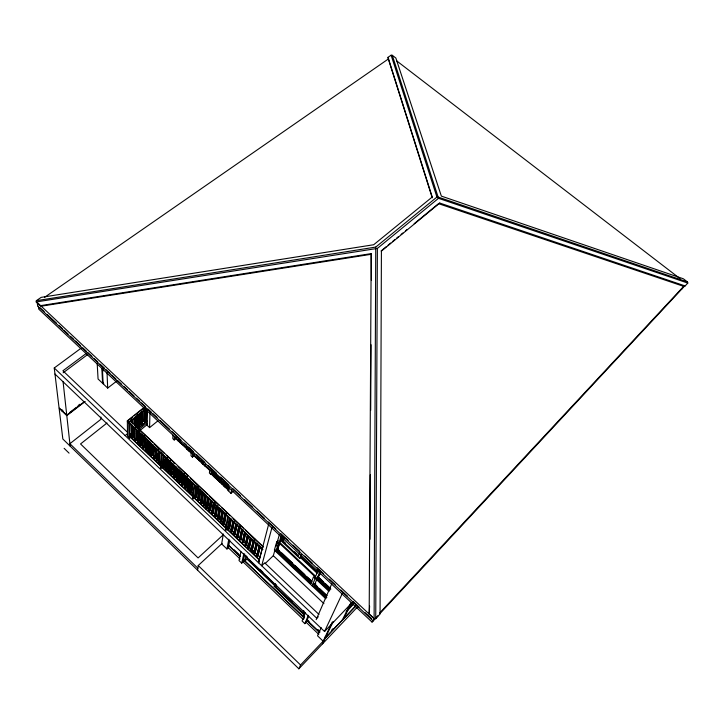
<?xml version="1.0" encoding="UTF-8"?>
<svg xmlns="http://www.w3.org/2000/svg" width="724" height="724" viewBox="0 0 724 724"><rect width="100%" height="100%" fill="white"/><g stroke="black" fill="none" stroke-linecap="round" stroke-linejoin="round"><path stroke-width="1.09" d="M135.922 426.581L135.931 416.924M136.076 426.454L136.094 416.798M136.501 429.223L136.474 439.83L134.89 441.124L134.881 428.409M137.433 443.541L137.479 430.871M137.605 430.997L137.56 443.658L139.144 442.364L139.207 431.794M137.705 415.114L137.66 425.884L139.089 427.232L139.171 414.327M137.859 414.988L137.813 425.757L139.234 427.115L139.325 414.209M388.01 57.341L432.228 197.028L373.693 244.73L41.159 297.365L36.345 300.686L36.2 301.935L40.209 305.691L371.195 253.617L369.186 614.088L374.109 618.703L375.738 618.694L377.385 248.413L438.518 198.313L392.29 55.305L391.114 55.196L388.01 57.341L388.345 58.997L432.237 197.824M369.602 606.051L369.186 614.088M369.973 539.308L370.326 474.826M370.688 410.354L371.05 344.742M371.403 280.26L371.195 253.617M139.008 442.246L139.071 432.735M140.212 433.459L140.103 446.084L141.687 444.78L141.804 434.246M140.338 433.586L140.23 446.201L141.814 444.907L141.931 434.373M140.918 412.535L140.818 423.332L142.239 424.68L142.393 411.748M141.071 412.418L140.972 423.214L142.393 424.554L142.547 411.621M142.945 436.047L142.782 448.636L144.357 447.332M143.071 436.174L142.909 448.753L144.483 447.45L144.682 434.853M144.139 408.888L143.967 420.789L145.388 422.128L145.605 409.169M144.112 420.671L144.275 409.847M144.438 442.083L144.51 437.884M145.533 422.011L145.759 409.051M145.678 438.644L145.461 451.188L147.035 449.876L147.207 441.513M145.814 438.771L145.587 451.305L147.162 450.002L147.379 439.54M146.52 422.798L146.746 410.517M133.542 428.816L143.967 420.391L146.8 423.06L146.764 424.952L139.841 430.572M145.424 419.612L146.836 421.377L138.266 428.309M147.053 425.214L147.334 410.526M148.42 441.251L148.148 453.74L149.723 452.437L149.958 443.052M148.556 441.368L148.275 453.867L149.85 452.554L150.112 442.129M157.968 420.798L149.597 427.622L149.94 412.979M151.171 443.857L150.836 456.301L152.411 454.989L152.692 445.64M151.307 443.975L150.963 456.428L152.538 455.115L152.855 444.726M153.922 446.464L153.524 458.871L155.108 457.55L155.18 455.296M154.058 446.59L153.66 458.989L155.235 457.677L155.588 447.513M155.298 451.903L155.452 447.387M156.683 449.079L156.23 461.441L157.805 460.12L158.067 453.369M156.809 449.206L156.357 461.559L157.932 460.238L158.42 447.866M159.443 451.695L158.927 464.012L160.502 462.69M159.579 451.821L159.063 464.138L160.628 462.808M161.081 452.726L160.457 467.541L161.099 468.156L162.665 466.835M161.099 468.156L161.751 453.885M162.674 467.577L163.244 454.735M163.398 455.441L162.8 467.695L164.375 466.374L164.891 456.328M164.239 466.247L164.583 459.55M166.04 457.948L165.389 470.157L166.954 468.826L167.642 456.6M166.176 458.075L165.515 470.283L167.09 468.953L167.651 458.953M168.819 460.582L168.104 472.745L169.678 471.414M168.954 460.708L168.24 472.872L169.805 471.532L170.556 459.36M169.814 469.197L170.285 461.45M173 435.314L172.792 438.635L174.222 439.975L176.502 438.074M171.597 463.224L170.828 475.342L172.393 474.003L172.547 471.795M171.733 463.351L170.964 475.469L172.529 474.13L173.19 464.202M174.222 439.975L174.448 436.599M172.692 469.586L173.054 464.075M177.561 439.341L176.955 439.848L175.95 438.898L176.104 436.644M174.393 465.867L173.561 477.94L175.127 476.6L175.434 472.202M174.52 465.994L173.688 478.066L175.253 476.718L175.968 466.835M175.597 470.003L175.751 467.804M177.262 439.595L178.167 440.979L178.33 438.735M177.181 468.519L176.294 480.546L177.86 479.197L178.529 470.437M177.317 468.645L176.421 480.664L177.986 479.324L178.747 469.469M181.199 442.753L180.593 443.26L179.579 442.31L179.751 440.065M179.977 471.17L179.027 483.152L180.593 481.804M180.113 471.297L179.163 483.27L180.719 481.922L181.534 472.111M180.683 480.709L181.217 474.166M182.783 473.822L181.769 485.759L183.335 484.41L184.095 475.713M182.919 473.949L181.905 485.885L183.462 484.528L184.511 472.582M185.968 447.767L186.674 448.98L186.873 446.753M187.896 450.12L186.882 449.17L187.073 446.943M185.588 476.492L184.52 488.374L186.077 487.017L186.982 477.279M185.724 476.618L184.647 488.501L186.213 487.143L187.317 475.243M189.724 450.753L189.118 451.269L188.095 450.31L188.303 448.093M189.118 451.269L189.317 449.052M189.417 451.007L190.34 452.419L190.548 450.201M191.561 453.559L190.539 452.609L190.747 450.391M188.403 479.152L187.272 490.999L188.828 489.632L189.788 479.931M188.539 479.279L187.398 491.125L188.964 489.759L189.914 480.057M191.426 451.242L190.991 455.74L192.439 457.097L194.702 455.161M192.439 457.097L192.883 452.609M191.217 481.822L190.023 493.623L191.588 492.257L192.475 483.668M191.353 481.958L190.159 493.75L191.715 492.383L192.72 482.718M195.779 456.437L195.172 456.953L194.15 456.002L194.385 453.749M194.041 484.501L192.584 498.157L193.245 498.782L194.792 497.415M193.245 498.782L194.72 485.143M194.91 496.365L196.068 485.858M198.132 459.197L198.856 460.41L199.1 458.183M196.267 486.609L194.964 498.32L196.521 496.945L197.607 487.352M200.684 461.043L200.086 461.568L199.055 460.609L199.308 458.373M196.403 486.736L195.091 498.447L196.647 497.071L197.869 486.41M200.385 461.306L201.308 462.717L201.571 460.5M199.1 489.288L197.733 500.954L199.29 499.578M199.227 489.424L197.86 501.08L199.417 499.705L200.566 490.148M204.376 464.509L203.77 465.034L202.747 464.066L203.01 461.849M199.417 498.519L200.43 490.021M204.078 464.772L205.01 466.193L205.272 463.975M201.933 491.985L200.503 503.596L202.059 502.221L202.992 494.818M202.068 492.112L200.638 503.723L202.195 502.347L203.39 492.827M204.774 494.673L203.281 506.248L204.838 504.863L205.806 497.488M204.91 494.809L203.417 506.375L204.973 504.99L206.213 495.506M209.833 469.677L209.39 473.044L210.856 474.419L212.358 473.098M197.598 570.213L198.222 565.525L222.15 543.389M206.069 508.9L207.616 497.379M207.752 497.506L206.204 509.026L207.752 507.633L209.046 498.193M210.856 474.419L211.462 469.939M211.634 474.455L212.032 473.731L213.272 474.899L212.666 475.424L211.634 474.455L212.186 470.645M211.933 474.193L212.394 470.835M207.616 507.515L208.774 499.117M212.666 475.424L213.137 472.075M214.512 476.066L213.915 476.591L212.874 475.623L213.345 472.274M213.281 472.926L212.874 475.623M213.336 474.238L213.643 472.012M210.467 500.076L208.856 511.551L210.403 510.167L211.607 501.804M210.603 500.203L208.992 511.678L210.539 510.284L211.888 500.89M213.915 476.591L214.385 473.252M215.761 477.234L215.155 477.759L214.123 476.79L214.594 473.451M215.155 477.759L215.634 474.428M217.399 475.532L216.395 478.935L215.363 477.958L215.843 474.618M216.395 478.935L216.883 475.605M218.25 479.569L217.643 480.103L216.603 479.125L217.091 475.795M213.327 502.782L211.652 514.212L213.2 512.818L214.91 501.37M213.462 502.918L211.788 514.339L213.336 512.945L215.046 501.506M217.643 480.103L218.141 476.781M219.49 480.745L218.892 481.27L217.852 480.293L218.349 476.971M218.892 481.27L219.39 477.958M220.739 481.913L220.132 482.446L219.101 481.469L219.598 478.148M216.186 505.497L214.449 516.882L215.996 515.479M216.322 505.633L214.585 517.008L216.132 515.606L217.58 506.284M220.132 482.446L220.648 479.134M221.987 483.08L221.381 483.614L220.34 482.636L220.856 479.324M220.34 482.636L221.082 479.704M216.159 514.447L217.444 506.157M221.381 483.614L221.897 480.311M223.155 481.487L222.63 484.79L221.589 483.813L221.933 481.605M219.055 508.221L217.254 519.542L218.802 518.149L220.295 508.863M224.621 482.863L224.087 486.166L225.137 487.143L225.734 486.609L222.838 484.99L223.363 481.686M219.191 508.348L217.39 519.678L218.929 518.275L220.431 508.99M223.879 485.967L224.413 482.673M225.137 487.143L225.671 483.849M226.983 487.786L226.386 488.32L225.345 487.333L225.879 484.048M225.345 487.333L226.096 484.41M221.924 510.936L220.06 522.221L221.607 520.818L222.983 512.601M222.06 511.072L220.196 522.348L221.743 520.945L223.291 511.696M226.386 488.32L226.929 485.035M228.241 488.962L227.635 489.496L226.594 488.51L227.155 485.171M227.074 487.152L227.445 484.962M227.635 489.496L228.205 486.157M229.463 487.333L228.893 490.673L227.843 489.696L228.413 486.347M228.576 487.198L228.006 490.546L230.965 493.325L233.209 491.315M224.802 513.669L222.874 524.9L224.413 523.488L226.377 512.239M224.938 513.796L223.01 525.027L224.549 523.615L226.512 512.366M223.354 534.031L221.625 543.887L226.956 548.991L228.304 547.733L229.761 540.122M230.965 493.325L231.553 489.994M227.68 516.402L225.372 529.398L226.042 530.04L227.571 528.629L229.544 517.787M226.042 530.04L228.368 517.054M229.951 518.547L227.906 529.697L229.454 528.276L231.146 519.144M230.087 518.683L228.042 529.823L229.58 528.402L231.282 519.271M226.956 548.991L228.793 539.226M232.838 521.289L230.739 532.384L232.277 530.964L234.024 521.868M232.983 521.425L230.875 532.511L232.413 531.09L234.16 522.004M235.734 524.04L233.571 535.081L235.11 533.66L236.866 524.809M235.879 524.167L233.707 535.208L235.237 533.787L237.001 524.936M238.639 526.782L236.404 537.778L237.943 536.357L240.205 525.334M238.775 526.918L236.54 537.914L238.078 536.484L240.115 526.574M241.544 529.543L239.246 540.484L240.784 539.054L242.649 530.285M241.68 529.669L239.382 540.62L240.92 539.181L243.02 529.316M244.459 532.303L242.097 543.199L243.626 541.76L245.545 533.027M244.594 532.43L242.232 543.326L243.762 541.896L245.68 533.163M240.92 551.833L239.011 560.548L241.707 563.127L243.056 561.851L244.812 554.104M247.373 535.072L244.947 545.914L246.477 544.475L248.441 535.778M247.508 535.199L245.083 546.041L246.613 544.602L248.585 535.914M241.707 563.127L243.907 553.362M244.051 559.308L243.572 559.543M304.415 612.214L302.768 616.341L244.902 560.973L246.124 555.661M250.296 537.841L247.798 548.629L249.328 547.19L251.355 538.538M250.432 537.968L247.934 548.765L249.463 547.317L251.49 538.665M244.902 560.973L246.92 559.055L247.418 556.928M253.219 540.611L250.658 551.353L252.187 549.914L254.785 539.145M254.405 541.425L252.323 550.041L250.803 551.489L253.364 540.747L254.92 539.28M256.151 543.389L253.527 554.086L255.056 552.638L257.183 544.068M256.296 543.525L253.662 554.213L255.192 552.765L257.319 544.195M259.092 546.177L256.396 556.819L257.925 555.362M259.228 546.312L256.54 556.955L258.061 555.498L260.242 546.964M258.197 554.303L260.106 546.837M262.034 548.973L258.83 561.281L259.509 561.933M258.595 562.81L268.713 524.013M272.07 527.163L261.69 565.752L264.731 562.838L318.958 614.441M278.197 540.62L276.668 542.086L274.36 550.149L325.791 598.748M265.056 563.643L273.31 555.688L275.12 549.426M275.989 546.394L279.283 534.936M328.995 591.372L313.528 576.811L310.877 583.635L276.152 550.828L278.251 543.579L280.55 541.38M279.066 542.891L276.948 550.14L311.89 583.137M318.098 570.15L315.682 576.304L279.31 542.068L281.111 535.878M279.482 543.154L277.663 549.371L312.026 581.806M279.636 543L277.808 549.226L279.446 550.774M282.052 536.466L280.84 540.602L299.745 558.376L301.609 554.448M282.794 541.244L283.736 538.086L282.722 541.317L298.369 556.023L299.492 552.865M283.419 539.896L284.043 537.787M304.089 614.993L274.224 586.44L274.876 584.34M275.545 583.68L274.224 586.44M276.55 584.874L275.808 587.101L302.94 613.02L303.754 610.975M299.745 558.376L300.84 555.199M301.564 554.711L300.858 556.756L316.587 571.679L317.365 569.688M312.18 585.888L315.456 577.562L329.32 590.63M303.818 610.902L303.003 612.957L275.88 587.028M326.868 597.273L314.343 585.454L316.669 579.625M317.447 577.652L319.836 571.643M319.275 575.336L320.506 572.259M319.429 575.182L320.252 573.127M305.356 612.794L302.062 620.975L304.867 623.663L306.18 622.305L308.705 616.187M304.623 616.549L303.383 619.626L242.468 561.29M304.867 623.663L308.297 615.3M316.189 619.663L331.8 583.734M70.156 446.129L66.798 415.612L59.106 408.191L62.834 438.997L298.849 668.804L300.551 664.994L324.47 639.817M321.212 627.627L317.51 635.772L323.157 641.192L332.253 622.07M54.979 374.037L324.533 631.491L342.19 593.752M322.551 643.817L333.131 621.654M342.171 620.314L350.751 603.065M351.466 603.02L343.628 618.73L356 605.707M38.345 306.171L38.734 309.103L372.036 622.07L374.634 618.558M374.471 618.577L373.132 620.911L37.684 306.143L37.196 302.442L374.109 618.703L375.765 247.074L436.934 197.055L438.382 197.145L687.529 281.998L687.8 283.066L685.13 285.944L683.673 286.342L438.518 203.652L414.155 223.716M681.492 289.374L683.411 286.749M379.566 613.101L684.035 285.962M372.036 622.07L378.19 615.445M379.729 613.789L683.927 286.776M375.738 618.694L380.064 614.043L381.412 251.119L439.758 203.055L685.13 285.944M298.849 668.804L357.584 606.893M346.163 611.843L353.918 603.707M331.601 630.188L333.158 628.55M325.411 637.835L342.289 620.079M325.293 638.07L356.172 605.581M324.533 631.491L352.38 602.332M348.986 607.889L352.805 603.879M346.968 610.558L353.855 603.345M347.04 610.631L353.918 603.409M318.279 616.748L316.786 618.287L54.246 367.982L81.025 348.235M314.343 585.454L315.836 583.951M318.868 576.358L317.356 577.879L330.099 589.87M313.963 583.644L312.469 585.146L326.108 598.024M300.786 556.837L301.546 556.086M276.152 550.828L278.414 548.647M279.31 542.068L282.369 539.136M223.001 535.009L198.086 557.933L80.545 443.948L106.998 422.997M227.843 527.172L226.295 528.583L259.183 559.905M227.843 489.696L227.933 489.225M226.594 488.51L226.684 488.048M224.087 486.166L224.187 485.695M221.589 483.813L221.689 483.351M217.852 480.293L217.942 479.84M219.101 481.469L219.191 481.007M194.964 495.895L193.408 497.261L225.626 527.95M215.363 477.958L215.453 477.496M216.603 479.125L216.702 478.664M214.123 476.79L214.213 476.329M209.308 469.143L208.711 469.668L207.77 468.247M210.548 470.301L209.942 470.826L209.01 469.405M206.838 466.826L206.24 467.351L205.308 465.93M208.078 467.985L207.471 468.509L206.539 467.089M202.747 464.066L202.847 463.613M205.01 466.193L205.607 465.668M201.308 462.717L201.915 462.202M203.145 463.36L202.539 463.876L201.516 462.917M198.231 458.745L197.625 459.26L196.702 457.849M198.856 460.41L199.453 459.894M197 457.586L196.403 458.111L195.48 456.699M190.34 452.419L190.946 451.903M186.674 448.98L187.281 448.464M183.634 445.034L183.027 445.55L182.113 444.147M184.846 446.174L184.24 446.69L183.326 445.287M178.167 440.979L178.774 440.473L179.986 441.613L179.38 442.12L178.475 440.726M381.086 250.947L386.308 246.649M388.046 245.21L390.661 243.065M392.399 241.626L395.014 239.481M396.752 238.051L398.49 236.612M401.105 234.467L402.843 233.028M405.449 230.884L407.196 229.445M136.347 439.712L134.764 440.997L134.755 428.291M136.383 431.513L146.8 423.06M144.519 407.069L127.343 420.825L127.533 436.174L129.587 438.138L131.171 436.853M136.374 433.386L138.112 431.984M125.162 435.586L127.533 433.676M131.46 430.898L131.27 424.581M133.415 429.314L135.126 427.929M136.845 426.545L144.565 420.3M139.415 424.888L141.126 423.504M130.555 434.138L132.266 432.753M137.415 428.59L146.845 420.952M130.555 434.563L132.275 433.169M131.153 434.771L129.569 436.056L160.547 465.55M132.492 417.133L127.343 421.259L262.74 549.634M134.212 415.766L143.66 408.2M145.977 408.436L128.8 422.21L128.953 437.531M128.809 422.644L145.967 408.879M102.374 368.045L103.143 383.783L107.686 388.073L116.998 380.878M103.143 383.783L103.767 383.304M78.21 405.567L79.957 404.227M69.513 412.644L76.491 407.268M78.237 405.929L79.984 404.58M54.246 367.982L59.06 407.829L66.762 415.259L84.265 401.793M66.798 415.612L85.188 401.467M62.137 410.798L62.744 410.336M62.183 411.16L62.789 410.698L61.504 409.458M97.188 363.439L98.066 378.996L102.591 383.267L103.215 382.788M63.124 372.806L87.586 354.615M86.364 353.366L62.907 370.779L127.505 432.255M44.617 297.302L388.652 58.78M438.518 203.652L439.758 203.055M36.345 300.686L375.765 247.074M36.2 301.935L377.385 248.413M371.548 254.242L41.196 306.189L40.209 305.691M687.8 283.066L438.518 198.313L436.934 197.055L391.114 55.196M392.29 55.305L395.865 58.047L441.359 196.113L683.32 278.767L687.529 281.998M396.797 60.97L680.071 278.659M39.992 307.718L44.119 311.582M47.413 314.678L56.481 323.185M58.961 325.51L62.255 328.606M63.902 330.153L68.029 334.017M70.5 336.334L73.803 339.429M75.45 340.977L80.391 345.62M82.871 347.945L86.165 351.031M87.812 352.579L91.939 356.452M94.41 358.769L97.713 361.864M100.184 364.181L104.301 368.054M105.957 369.602L110.075 373.466M111.722 375.014L115.849 378.878M117.496 380.426L121.623 384.299M124.094 386.616L127.388 389.711M129.044 391.259L133.985 395.901M136.465 398.218L139.759 401.313M141.406 402.861L145.533 406.725M148.004 409.051L151.298 412.146M152.954 413.694L157.072 417.558M160.375 420.653L169.443 429.16M171.914 431.477L180.982 439.993M184.285 443.079L186.756 445.405M188.403 446.952L193.353 451.595M196.647 454.69L204.892 462.419M208.195 465.514L216.44 473.252M220.558 477.116L228.802 484.854M232.929 488.718L240.35 495.687M244.468 499.551L252.712 507.289M256.839 511.153L264.26 518.113M268.378 521.986L275.799 528.945M280.749 533.588L288.17 540.547M293.111 545.19L299.709 551.371M304.659 556.014L312.08 562.973M317.022 567.616L323.619 573.806M329.393 579.218L335.167 584.639M340.932 590.051L347.529 596.241M353.303 601.653L359.077 607.065M364.842 612.486L371.439 618.667M180.9 443.007L181.805 444.4M184.548 446.437L185.462 447.83M306.695 561.652L309.067 563.878M283.102 540.955L285.573 543.271M294.632 551.788L297.102 554.104M300.442 557.58L317.157 573.281M317.936 576.657L323.646 582.024M325.275 583.562L330.162 588.159M317.782 576.811L330.832 589.083M277.437 541.353L316.243 577.888M276.668 542.086L278.251 543.579M146.483 424.68L149.597 427.622M281.898 553.091L292.541 563.127M294.994 565.444L304.813 574.711M307.266 577.028L311.356 580.883M315.447 584.748L317.085 586.295M319.537 588.612L326.904 595.553M314.478 584.123L326.75 595.707M273.31 555.688L323.909 603.599M263.572 547.018L130.42 420.906L132.89 423.676M135.352 426.011L152.601 442.346M154.239 443.903L164.095 453.242M166.556 455.577L174.774 463.351M178.059 466.464L187.914 475.804M190.376 478.139L207.625 494.474M209.2 495.967L219.119 505.361M221.58 507.696L229.798 515.479M233.083 518.592L242.938 527.923M245.4 530.258L262.649 546.593M127.343 420.825L262.83 549.272M133.596 437.097L150.71 453.369M152.339 454.916L161.298 463.451M193.534 494.112L162.755 464.835L161.19 466.166L192.792 496.248M226.431 525.407L195 495.506L193.444 496.881L225.689 527.579M259.997 557.335L227.906 526.81L226.368 528.221L259.273 559.562M138.483 442.156L140.112 443.703M146.628 449.903L148.257 451.45M157.208 459.975L158.837 461.523M164.357 466.772L167.597 469.858M171.642 473.704L173.262 475.243M174.882 476.79L176.502 478.329M178.113 479.867L179.733 481.406M185.398 486.799L187.018 488.338M188.638 489.876L190.258 491.415M191.878 492.954L193.498 494.492M201.399 502.022L203.01 503.551M204.62 505.081L209.453 509.678M215.897 515.814L225.553 525M231.843 530.991L233.454 532.511M235.056 534.041L239.861 538.611M246.278 544.72L247.879 546.24M249.481 547.769L251.092 549.29M252.694 550.819L255.898 553.869M163.787 466.781L165.416 468.328M188.249 490.058L189.878 491.605M220.865 521.099L222.494 522.647M252.667 551.362L255.11 553.688M129.569 436.472L160.529 465.948M161.171 466.564L192.747 496.637M260.423 569.815L262.848 572.123M259.283 569.363L262.513 572.449M250.251 561.118L252.667 563.426M248.504 559.589L275.165 585.055L248.441 559.652M288.116 598.205L292.098 602.015M246.92 559.055L274.64 585.544M318.225 629.916L319.818 631.437M325.366 636.74L325.936 637.283M234.096 549.788L238.938 554.412M309.076 621.5L307.456 619.952L306.931 620.495L319.709 632.722M317.972 630.007L319.592 631.554M325.257 636.975L325.818 637.518M228.648 545.263L240.431 556.539M306.659 619.907L319.7 632.378M228.721 545.661L240.006 556.457M243.264 559.571L304.116 617.807M227.852 547.29L240.033 558.955M305.79 621.934L318.786 634.369M66.852 414.3L67.368 414.798M66.889 414.653L67.404 415.151M198.222 565.525L300.551 664.994M197.86 568.213L69.893 443.703L100.998 419.214L100.871 417.015M64.128 448.328L69.061 453.143M63.079 381.774L66.762 415.259M101.867 368.643L102.591 383.267M103.061 368.679L103.17 370.932M107.025 372.408L107.686 388.073M129.451 423.259L129.587 438.138M131.234 418.155L131.252 422.436M131.08 424.083L131.162 435.785M132.845 419.404L132.854 423.685M132.691 419.531L132.7 423.812M132.166 425.83L132.23 438.581L133.813 437.296L133.786 426.653M132.04 425.712L132.103 438.463L133.687 437.178L133.659 427.594M134.637 417.576L134.637 425.097M134.483 417.703L134.492 425.223"/></g></svg>
